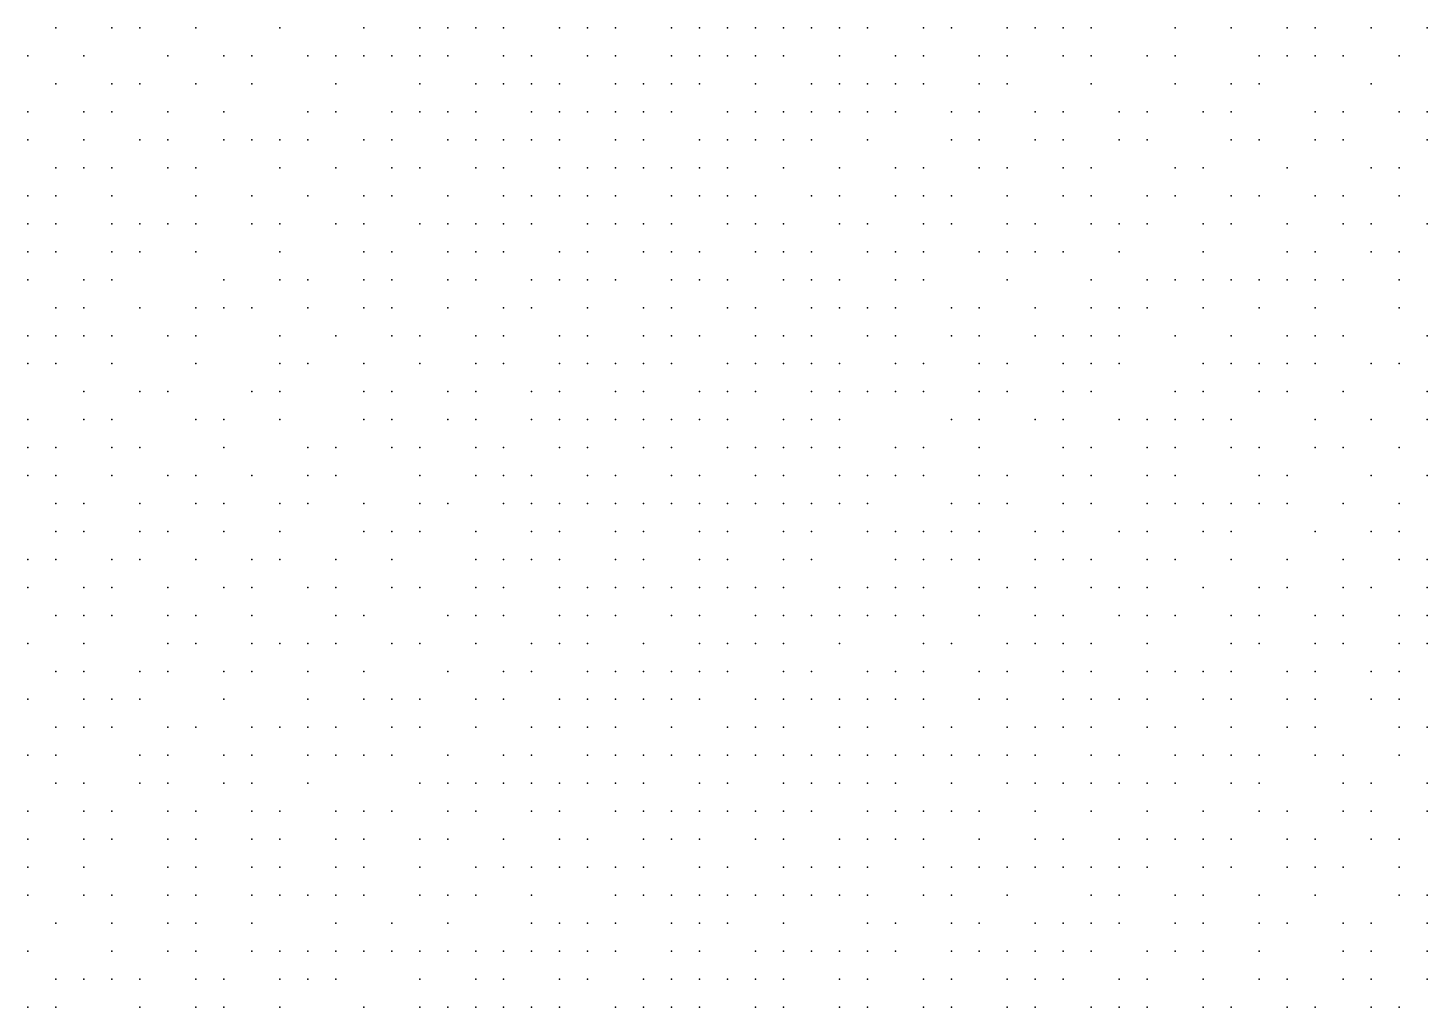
# Model space of a CAD drawing. Extents: x 429 to 793, y 817 to 1241.
# Drawn here: x 695.09 to 731.59, y 923.19 to 948.74 of the extents above; entities that cross this region are included whole.
import ezdxf

# ---------------------------------------------------------------- set-up
doc = ezdxf.new("R2010")
doc.units = 0

msp = doc.modelspace()

# ---------------------------------------------------------------- linework, layer by layer
for p in [(695.82, 948.74, 201.67), (697.28, 948.74, 200.61), (698.01, 948.74, 199.895), (699.47, 948.74, 198.855), (701.66, 948.74, 197.15), (703.85, 948.74, 195.443), (705.31, 948.74, 193.96), (706.04, 948.74, 193.47), (706.77, 948.74, 192.98), (707.5, 948.74, 191.932), (708.96, 948.74, 190.628), (709.69, 948.74, 190.09), (710.42, 948.74, 189.512), (711.88, 948.74, 188.061), (712.61, 948.74, 187.483), (713.34, 948.74, 186.892), (714.07, 948.74, 185.633), (714.8, 948.74, 185.11), (715.53, 948.74, 184.59), (716.26, 948.74, 183.922), (716.99, 948.74, 183.327), (718.45, 948.74, 181.378), (719.18, 948.74, 181.224), (720.64, 948.74, 179.503), (721.37, 948.74, 178.08), (722.1, 948.74, 177.64), (722.83, 948.74, 177.03), (725.02, 948.74, 174.355), (726.48, 948.74, 172.285), (727.94, 948.74, 170.395), (728.67, 948.74, 169.065), (730.13, 948.74, 166.97), (731.59, 948.74, 165.023), (695.09, 948.01, 202.005), (696.55, 948.01, 200.673), (698.74, 948.01, 199.19), (700.2, 948.01, 197.98), (700.93, 948.01, 197.465), (702.39, 948.01, 196.416), (703.12, 948.01, 195.568), (703.85, 948.01, 195.034), (704.58, 948.01, 194.5), (705.31, 948.01, 194.01), (706.04, 948.01, 193.49), (707.5, 948.01, 192.24), (708.23, 948.01, 191.164), (709.69, 948.01, 189.817), (710.42, 948.01, 189.026), (711.88, 948.01, 187.778), (712.61, 948.01, 187.2), (713.34, 948.01, 186.677), (714.07, 948.01, 186.155), (714.8, 948.01, 185.409), (716.26, 948.01, 183.625), (717.72, 948.01, 182.443), (718.45, 948.01, 181.085), (719.91, 948.01, 179.713), (720.64, 948.01, 179.193), (722.1, 948.01, 177.33), (722.83, 948.01, 176.72), (724.29, 948.01, 174.43), (725.02, 948.01, 174.125), (727.21, 948.01, 170.715), (727.94, 948.01, 169.155), (728.67, 948.01, 168.425), (729.4, 948.01, 168.06), (730.86, 948.01, 165.767), (695.82, 947.28, 201.483), (697.28, 947.28, 200.24), (698.01, 947.28, 199.535), (699.47, 947.28, 198.517), (700.93, 947.28, 197.261), (703.12, 947.28, 195.512), (705.31, 947.28, 193.77), (706.77, 947.28, 192.54), (707.5, 947.28, 191.97), (708.23, 947.28, 190.894), (708.96, 947.28, 190.623), (710.42, 947.28, 189.27), (711.15, 947.28, 188.235), (711.88, 947.28, 187.505), (712.61, 947.28, 186.913), (714.07, 947.28, 185.567), (715.53, 947.28, 183.923), (716.26, 947.28, 183.331), (716.99, 947.28, 182.667), (717.72, 947.28, 181.843), (718.45, 947.28, 181.234), (719.91, 947.28, 179.407), (720.64, 947.28, 178.887), (722.83, 947.28, 176.258), (725.02, 947.28, 173.665), (726.48, 947.28, 171.033), (727.21, 947.28, 170.245), (730.13, 947.28, 166.05), (695.09, 946.55, 201.632), (696.55, 946.55, 200.585), (697.28, 946.55, 200.06), (698.74, 946.55, 198.807), (700.2, 946.55, 197.572), (702.39, 946.55, 195.818), (703.12, 946.55, 195.305), (704.58, 946.55, 194.027), (705.31, 946.55, 193.71), (706.04, 946.55, 192.728), (706.77, 946.55, 192.27), (708.23, 946.55, 191.162), (708.96, 946.55, 190.35), (709.69, 946.55, 189.81), (710.42, 946.55, 188.987), (711.15, 946.55, 187.81), (711.88, 946.55, 187.147), (713.34, 946.55, 186.097), (714.07, 946.55, 185.28), (714.8, 946.55, 184.75), (715.53, 946.55, 183.92), (716.26, 946.55, 183.024), (716.99, 946.55, 182.426), (717.72, 946.55, 181.537), (719.18, 946.55, 179.633), (719.91, 946.55, 179.1), (721.37, 946.55, 177.595), (722.1, 946.55, 176.56), (723.56, 946.55, 175.035), (724.29, 946.55, 173.97), (725.75, 946.55, 171.652), (726.48, 946.55, 171.35), (728.67, 946.55, 167.92), (729.4, 946.55, 167.14), (730.86, 946.55, 164.853), (731.59, 946.55, 164.117), (695.09, 945.82, 201.618), (696.55, 945.82, 200.568), (698.01, 945.82, 199.145), (698.74, 945.82, 198.603), (700.2, 945.82, 197.365), (700.93, 945.82, 196.848), (701.66, 945.82, 196.33), (702.39, 945.82, 195.825), (703.85, 945.82, 194.552), (704.58, 945.82, 193.773), (706.04, 945.82, 192.475), (706.77, 945.82, 191.952), (707.5, 945.82, 191.43), (708.23, 945.82, 190.828), (708.96, 945.82, 189.907), (710.42, 945.82, 188.703), (711.15, 945.82, 188.115), (712.61, 945.82, 186.637), (713.34, 945.82, 185.81), (714.07, 945.82, 185.132), (714.8, 945.82, 184.528), (715.53, 945.82, 183.62), (716.99, 945.82, 181.828), (719.18, 945.82, 179.704), (719.91, 945.82, 179.092), (721.37, 945.82, 177.135), (722.1, 945.82, 176.1), (723.56, 945.82, 174.555), (724.29, 945.82, 173.485), (726.48, 945.82, 170.88), (727.21, 945.82, 170.103), (728.67, 945.82, 167.455), (729.4, 945.82, 166.68), (731.59, 945.82, 163.655), (695.82, 945.09, 200.9), (696.55, 945.09, 200.17), (697.28, 945.09, 199.65), (698.74, 945.09, 198.4), (699.47, 945.09, 197.882), (701.66, 945.09, 196.093), (703.12, 945.09, 195.084), (704.58, 945.09, 193.52), (705.31, 945.09, 192.997), (706.77, 945.09, 191.684), (707.5, 945.09, 191.157), (708.96, 945.09, 189.788), (709.69, 945.09, 189.022), (710.42, 945.09, 188.42), (711.15, 945.09, 187.9), (711.88, 945.09, 186.935), (712.61, 945.09, 186.341), (713.34, 945.09, 185.439), (714.8, 945.09, 184.152), (716.26, 945.09, 182.798), (717.72, 945.09, 180.92), (718.45, 945.09, 180.077), (719.91, 945.09, 178.782), (720.64, 945.09, 177.652), (722.1, 945.09, 175.62), (722.83, 945.09, 174.848), (725.02, 945.09, 172.47), (725.75, 945.09, 171.455), (727.94, 945.09, 168.49), (730.13, 945.09, 165.125), (730.86, 945.09, 164.34), (695.09, 944.36, 201.185), (695.82, 944.36, 200.69), (697.28, 944.36, 199.44), (699.47, 944.36, 197.844), (700.93, 944.36, 196.176), (702.39, 944.36, 195.352), (703.85, 944.36, 194.045), (704.58, 944.36, 193.253), (706.04, 944.36, 192.204), (707.5, 944.36, 190.883), (708.23, 944.36, 190.062), (708.96, 944.36, 189.515), (709.69, 944.36, 188.967), (710.42, 944.36, 188.133), (711.88, 944.36, 186.792), (712.61, 944.36, 186.044), (713.34, 944.36, 185.142), (714.07, 944.36, 184.537), (715.53, 944.36, 183.017), (716.26, 944.36, 182.418), (717.72, 944.36, 180.61), (718.45, 944.36, 179.768), (719.18, 944.36, 179.235), (720.64, 944.36, 177.175), (722.1, 944.36, 175.897), (722.83, 944.36, 174.605), (724.29, 944.36, 173.293), (725.02, 944.36, 171.742), (726.48, 944.36, 169.93), (727.21, 944.36, 169.21), (728.67, 944.36, 167.285), (729.4, 944.36, 165.373), (730.86, 944.36, 163.883), (695.09, 943.63, 200.975), (695.82, 943.63, 200.48), (697.28, 943.63, 199.456), (698.01, 943.63, 198.684), (698.74, 943.63, 197.953), (699.47, 943.63, 197.426), (700.93, 943.63, 196.147), (701.66, 943.63, 195.62), (703.12, 943.63, 194.46), (703.85, 943.63, 194.147), (705.31, 943.63, 192.462), (706.04, 943.63, 191.665), (706.77, 943.63, 191.138), (707.5, 943.63, 190.61), (708.23, 943.63, 190.053), (709.69, 943.63, 188.387), (710.42, 943.63, 187.847), (711.15, 943.63, 187.319), (711.88, 943.63, 186.505), (713.34, 943.63, 185.15), (714.07, 943.63, 184.234), (714.8, 943.63, 183.626), (716.26, 943.63, 182.115), (716.99, 943.63, 181.355), (718.45, 943.63, 179.533), (719.18, 943.63, 178.765), (720.64, 943.63, 176.7), (721.37, 943.63, 176.18), (722.83, 943.63, 174.122), (723.56, 943.63, 173.585), (724.29, 943.63, 172.807), (725.75, 943.63, 170.98), (726.48, 943.63, 169.44), (727.94, 943.63, 167.517), (729.4, 943.63, 165.245), (730.13, 943.63, 164.18), (731.59, 943.63, 162.267), (695.09, 942.9, 200.78), (695.82, 942.9, 200.24), (697.28, 942.9, 199.216), (698.01, 942.9, 198.461), (699.47, 942.9, 197.211), (701.66, 942.9, 195.37), (703.85, 942.9, 193.258), (704.58, 942.9, 193.3), (706.04, 942.9, 191.817), (706.77, 942.9, 191.217), (707.5, 942.9, 190.617), (708.96, 942.9, 189.2), (709.69, 942.9, 188.1), (711.15, 942.9, 186.958), (711.88, 942.9, 186.357), (712.61, 942.9, 185.68), (714.07, 942.9, 183.78), (714.8, 942.9, 182.945), (715.53, 942.9, 182.41), (716.99, 942.9, 180.58), (717.72, 942.9, 179.83), (718.45, 942.9, 179.062), (719.91, 942.9, 177.755), (720.64, 942.9, 176.463), (721.37, 942.9, 175.705), (722.1, 942.9, 175.182), (723.56, 942.9, 173.105), (725.75, 942.9, 170.49), (727.94, 942.9, 167.095), (728.67, 942.9, 166.315), (730.13, 942.9, 163.7), (730.86, 942.9, 162.923), (695.09, 942.17, 200.54), (696.55, 942.17, 199.488), (697.28, 942.17, 198.745), (700.2, 942.17, 196.448), (701.66, 942.17, 195.12), (702.39, 942.17, 194.332), (703.85, 942.17, 192.95), (704.58, 942.17, 192.42), (706.04, 942.17, 191.595), (706.77, 942.17, 190.92), (708.23, 942.17, 189.18), (708.96, 942.17, 188.797), (709.69, 942.17, 188.187), (710.42, 942.17, 187.577), (711.88, 942.17, 185.91), (712.61, 942.17, 185.38), (713.34, 942.17, 184.55), (714.8, 942.17, 182.71), (715.53, 942.17, 182.097), (716.26, 942.17, 181.256), (717.72, 942.17, 179.97), (718.45, 942.17, 178.588), (720.64, 942.17, 176.745), (722.83, 942.17, 174.18), (724.29, 942.17, 172.077), (725.02, 942.17, 170.357), (725.75, 942.17, 169.653), (726.48, 942.17, 168.465), (727.21, 942.17, 167.748), (727.94, 942.17, 166.61), (728.67, 942.17, 165.83), (729.4, 942.17, 164.765), (730.86, 942.17, 162.443), (695.82, 941.44, 199.76), (696.55, 941.44, 199.252), (698.01, 941.44, 197.795), (699.47, 941.44, 196.724), (700.2, 941.44, 196.185), (700.93, 941.44, 195.402), (702.39, 941.44, 194.316), (703.85, 941.44, 193.208), (704.58, 941.44, 192.65), (706.04, 941.44, 191.295), (707.5, 941.44, 190.245), (708.23, 941.44, 189.417), (709.69, 941.44, 187.89), (711.15, 941.44, 186.14), (711.88, 941.44, 185.759), (713.34, 941.44, 184.237), (714.07, 941.44, 183.623), (715.53, 941.44, 182.005), (716.26, 941.44, 180.943), (716.99, 941.44, 180.258), (717.72, 941.44, 179.652), (719.18, 941.44, 177.657), (719.91, 941.44, 177.042), (721.37, 941.44, 174.73), (722.83, 941.44, 173.685), (723.56, 941.44, 172.125), (724.29, 941.44, 171.592), (725.75, 941.44, 169.515), (727.21, 941.44, 167.263), (728.67, 941.44, 165.34), (730.86, 941.44, 162.03), (695.09, 940.71, 199.938), (695.82, 940.71, 199.49), (696.55, 940.71, 199.003), (697.28, 940.71, 198.656), (698.74, 940.71, 197), (699.47, 940.71, 196.467), (701.66, 940.71, 194.862), (703.12, 940.71, 193.452), (704.58, 940.71, 192.35), (705.31, 940.71, 191.82), (706.77, 940.71, 190.188), (707.5, 940.71, 189.937), (708.96, 940.71, 188.578), (709.69, 940.71, 187.74), (711.15, 940.71, 186.353), (711.88, 940.71, 185.446), (712.61, 940.71, 184.834), (714.07, 940.71, 183.31), (714.8, 940.71, 182.54), (715.53, 940.71, 181.773), (716.99, 940.71, 179.945), (717.72, 940.71, 179.257), (719.18, 940.71, 177.34), (719.91, 940.71, 176.307), (721.37, 940.71, 175.253), (722.1, 940.71, 173.96), (722.83, 940.71, 173.19), (723.56, 940.71, 171.635), (725.02, 940.71, 170.57), (726.48, 940.71, 168.257), (727.94, 940.71, 166.053), (728.67, 940.71, 164.85), (729.4, 940.71, 164.147), (731.59, 940.71, 160.438), (695.09, 939.98, 199.667), (695.82, 939.98, 199.22), (697.28, 939.98, 197.975), (699.47, 939.98, 196.388), (701.66, 939.98, 194.552), (702.39, 939.98, 193.94), (703.85, 939.98, 192.88), (705.31, 939.98, 191.51), (706.77, 939.98, 190.153), (707.5, 939.98, 189.33), (708.96, 939.98, 188.275), (709.69, 939.98, 187.577), (710.42, 939.98, 186.881), (711.15, 939.98, 186.037), (711.88, 939.98, 184.665), (713.34, 939.98, 183.61), (714.07, 939.98, 182.994), (714.8, 939.98, 181.913), (715.53, 939.98, 181.459), (716.26, 939.98, 180.843), (717.72, 939.98, 178.94), (718.45, 939.98, 177.91), (719.91, 939.98, 175.812), (720.64, 939.98, 175.28), (722.1, 939.98, 173.21), (722.83, 939.98, 172.69), (723.56, 939.98, 172.163), (725.75, 939.98, 168.885), (726.48, 939.98, 167.763), (727.21, 939.98, 166.7), (727.94, 939.98, 165.92), (728.67, 939.98, 164.36), (730.13, 939.98, 161.79), (730.86, 939.98, 161.083), (696.55, 939.25, 198.462), (698.01, 939.25, 197.388), (698.74, 939.25, 196.353), (700.93, 939.25, 194.985), (701.66, 939.25, 194.462), (703.85, 939.25, 192.257), (704.58, 939.25, 191.5), (706.04, 939.25, 190.656), (706.77, 939.25, 189.993), (708.23, 939.25, 188.483), (708.96, 939.25, 187.867), (710.42, 939.25, 186.248), (711.15, 939.25, 185.72), (712.61, 939.25, 184.19), (713.34, 939.25, 182.983), (714.07, 939.25, 182.448), (715.53, 939.25, 181.065), (716.26, 939.25, 180.53), (716.99, 939.25, 179.495), (717.72, 939.25, 178.658), (718.45, 939.25, 177.41), (719.91, 939.25, 175.56), (720.64, 939.25, 174.775), (722.1, 939.25, 173.73), (722.83, 939.25, 172.19), (725.02, 939.25, 169.585), (725.75, 939.25, 168.39), (727.21, 939.25, 166.21), (727.94, 939.25, 165.43), (729.4, 939.25, 163.177), (731.59, 939.25, 159.423), (695.09, 938.52, 199.177), (696.55, 938.52, 198.103), (697.28, 938.52, 197.582), (699.47, 938.52, 196.03), (700.2, 938.52, 195.507), (701.66, 938.52, 194.128), (703.85, 938.52, 191.94), (704.58, 938.52, 191.415), (706.04, 938.52, 190.278), (706.77, 938.52, 189.666), (708.23, 938.52, 188.157), (708.96, 938.52, 187.302), (709.69, 938.52, 186.923), (710.42, 938.52, 186.015), (711.15, 938.52, 185.403), (711.88, 938.52, 184.797), (712.61, 938.52, 184.033), (713.34, 938.52, 183.195), (714.8, 938.52, 181.425), (715.53, 938.52, 180.548), (716.26, 938.52, 180.02), (719.18, 938.52, 176.625), (719.91, 938.52, 175.84), (721.37, 938.52, 174), (722.1, 938.52, 173.23), (723.56, 938.52, 170.913), (724.29, 938.52, 169.615), (725.02, 938.52, 169.09), (725.75, 938.52, 168.315), (726.48, 938.52, 167.19), (728.67, 938.52, 163.375), (730.13, 938.52, 161.59), (731.59, 938.52, 159.008), (695.09, 937.79, 198.851), (695.82, 937.79, 198.297), (697.28, 937.79, 197.126), (698.01, 937.79, 196.515), (700.2, 937.79, 195.136), (702.39, 937.79, 192.99), (703.12, 937.79, 192.465), (704.58, 937.79, 191.298), (705.31, 937.79, 190.217), (706.77, 937.79, 188.855), (707.5, 937.79, 188.342), (708.96, 937.79, 187.218), (709.69, 937.79, 186.606), (711.15, 937.79, 185.087), (711.88, 937.79, 184.245), (713.34, 937.79, 182.95), (714.07, 937.79, 182.32), (714.8, 937.79, 181.348), (715.53, 937.79, 180.037), (716.26, 937.79, 179.51), (717.72, 937.79, 177.955), (718.45, 937.79, 176.905), (719.91, 937.79, 175.335), (722.1, 937.79, 172.73), (722.83, 937.79, 171.19), (724.29, 937.79, 170.14), (725.02, 937.79, 168.59), (726.48, 937.79, 166.69), (727.21, 937.79, 165.202), (728.67, 937.79, 162.88), (729.4, 937.79, 162.197), (730.86, 937.79, 159.643), (695.09, 937.06, 198.524), (695.82, 937.06, 197.97), (697.28, 937.06, 196.786), (698.74, 937.06, 195.942), (699.47, 937.06, 195.35), (700.93, 937.06, 194.13), (702.39, 937.06, 192.63), (703.12, 937.06, 192.066), (705.31, 937.06, 190.388), (706.77, 937.06, 189.283), (707.5, 937.06, 188.087), (708.23, 937.06, 187.177), (709.69, 937.06, 185.81), (710.42, 937.06, 185.29), (711.88, 937.06, 184.14), (712.61, 937.06, 183.51), (714.07, 937.06, 181.97), (714.8, 937.06, 181.092), (716.26, 937.06, 179.005), (716.99, 937.06, 178.228), (717.72, 937.06, 177.45), (718.45, 937.06, 176.925), (719.91, 937.06, 174.82), (720.64, 937.06, 174.29), (722.1, 937.06, 171.877), (722.83, 937.06, 170.69), (724.29, 937.06, 169.64), (725.02, 937.06, 168.09), (727.21, 937.06, 165.475), (727.94, 937.06, 163.92), (730.13, 937.06, 161.02), (731.59, 937.06, 157.972), (695.82, 936.33, 197.617), (696.55, 936.33, 196.788), (698.01, 936.33, 196.313), (699.47, 936.33, 195.01), (700.2, 936.33, 194.39), (701.66, 936.33, 193.15), (702.39, 936.33, 192.53), (703.85, 936.33, 191.402), (705.31, 936.33, 190.15), (706.04, 936.33, 189.54), (707.5, 936.33, 188.345), (708.23, 936.33, 187.679), (708.96, 936.33, 186.85), (709.69, 936.33, 186.33), (710.42, 936.33, 185.285), (711.15, 936.33, 184.586), (711.88, 936.33, 183.541), (712.61, 936.33, 182.665), (713.34, 936.33, 182.143), (714.07, 936.33, 181.105), (714.8, 936.33, 180.582), (715.53, 936.33, 179.748), (716.26, 936.33, 179.124), (716.99, 936.33, 177.975), (719.18, 936.33, 175.885), (719.91, 936.33, 174.31), (720.64, 936.33, 173.78), (722.1, 936.33, 171.715), (722.83, 936.33, 171.373), (724.29, 936.33, 168.79), (725.02, 936.33, 167.565), (725.75, 936.33, 166.872), (726.48, 936.33, 165.742), (727.21, 936.33, 164.96), (727.94, 936.33, 163.425), (729.4, 936.33, 161.625), (730.86, 936.33, 158.6), (695.82, 935.6, 197.263), (696.55, 935.6, 196.435), (698.01, 935.6, 195.96), (698.74, 935.6, 195.103), (700.2, 935.6, 193.772), (701.66, 935.6, 192.408), (703.85, 935.6, 191.059), (704.58, 935.6, 190.08), (705.31, 935.6, 189.81), (706.77, 935.6, 188.603), (708.23, 935.6, 187.112), (708.96, 935.6, 186.5), (710.42, 935.6, 185.108), (711.15, 935.6, 184.232), (712.61, 935.6, 182.742), (713.34, 935.6, 181.617), (714.8, 935.6, 180.068), (715.53, 935.6, 179.545), (716.99, 935.6, 177.975), (717.72, 935.6, 176.622), (718.45, 935.6, 175.996), (719.18, 935.6, 175.37), (719.91, 935.6, 174.587), (721.37, 935.6, 172.745), (722.1, 935.6, 171.557), (723.56, 935.6, 169.65), (724.29, 935.6, 168.6), (725.75, 935.6, 166.347), (726.48, 935.6, 165.13), (728.67, 935.6, 161.89), (730.13, 935.6, 159.633), (730.86, 935.6, 158.183), (695.09, 934.87, 197.312), (695.82, 934.87, 197.077), (697.28, 934.87, 195.989), (698.01, 934.87, 195.195), (699.47, 934.87, 193.9), (700.93, 934.87, 192.795), (701.66, 934.87, 192.242), (703.12, 934.87, 191.203), (704.58, 934.87, 190.208), (706.77, 934.87, 188.248), (707.5, 934.87, 187.636), (708.23, 934.87, 187.024), (708.96, 934.87, 186.15), (710.42, 934.87, 184.893), (711.15, 934.87, 183.629), (712.61, 934.87, 182.385), (713.34, 934.87, 181.615), (714.8, 934.87, 179.802), (715.53, 934.87, 179.015), (717.72, 934.87, 176.93), (718.45, 934.87, 175.363), (719.18, 934.87, 174.845), (719.91, 934.87, 174.325), (721.37, 934.87, 172.24), (722.1, 934.87, 171.458), (722.83, 934.87, 169.893), (724.29, 934.87, 168.42), (725.02, 934.87, 167.292), (726.48, 934.87, 165.47), (727.94, 934.87, 162.42), (729.4, 934.87, 160.233), (730.86, 934.87, 157.698), (731.59, 934.87, 156.592), (695.09, 934.14, 197.245), (696.55, 934.14, 196.137), (697.28, 934.14, 195.602), (698.74, 934.14, 194.362), (700.2, 934.14, 193.513), (700.93, 934.14, 192.408), (702.39, 934.14, 191.676), (703.12, 934.14, 190.85), (704.58, 934.14, 189.662), (705.31, 934.14, 188.977), (706.77, 934.14, 187.645), (707.5, 934.14, 187.285), (708.96, 934.14, 185.44), (709.69, 934.14, 184.92), (710.42, 934.14, 184.536), (711.15, 934.14, 183.904), (711.88, 934.14, 182.64), (712.61, 934.14, 182.128), (713.34, 934.14, 181.396), (714.07, 934.14, 180.682), (714.8, 934.14, 180.06), (716.26, 934.14, 178.176), (716.99, 934.14, 176.92), (717.72, 934.14, 176.665), (718.45, 934.14, 175.88), (719.91, 934.14, 173.8), (720.64, 934.14, 172.73), (721.37, 934.14, 171.69), (722.83, 934.14, 169.787), (723.56, 934.14, 169.11), (724.29, 934.14, 168.327), (725.75, 934.14, 165.3), (727.21, 934.14, 163.445), (727.94, 934.14, 162.685), (729.4, 934.14, 160.155), (730.13, 934.14, 159.062), (731.59, 934.14, 156.025), (695.82, 933.41, 196.304), (696.55, 933.41, 195.75), (697.28, 933.41, 195.148), (698.74, 933.41, 194.331), (699.47, 933.41, 193.729), (700.93, 933.41, 192.574), (703.12, 933.41, 190.687), (703.85, 933.41, 189.869), (706.04, 933.41, 188.257), (706.77, 933.41, 187.78), (707.5, 933.41, 187.193), (708.96, 933.41, 185.57), (709.69, 933.41, 185.08), (710.42, 933.41, 184.2), (711.88, 933.41, 182.615), (712.61, 933.41, 181.595), (714.07, 933.41, 180.152), (714.8, 933.41, 179.53), (715.53, 933.41, 178.902), (716.26, 933.41, 177.646), (716.99, 933.41, 177.018), (717.72, 933.41, 176.135), (718.45, 933.41, 175.355), (719.91, 933.41, 172.975), (721.37, 933.41, 171.66), (722.1, 933.41, 170.348), (723.56, 933.41, 168.56), (724.29, 933.41, 167.333), (725.02, 933.41, 166.657), (726.48, 933.41, 164.465), (727.21, 933.41, 162.95), (728.67, 933.41, 160.678), (729.4, 933.41, 159.66), (730.86, 933.41, 157.395), (731.59, 933.41, 156.365), (695.09, 932.68, 196.278), (696.55, 932.68, 195.347), (698.74, 932.68, 193.64), (699.47, 932.68, 193.19), (700.93, 932.68, 192.13), (701.66, 932.68, 191.52), (702.39, 932.68, 190.91), (703.12, 932.68, 190.3), (704.58, 932.68, 189.212), (705.31, 932.68, 188.735), (706.77, 932.68, 187.413), (708.23, 932.68, 186.06), (708.96, 932.68, 185.21), (709.69, 932.68, 184.72), (711.15, 932.68, 183.125), (712.61, 932.68, 181.57), (713.34, 932.68, 180.793), (714.07, 932.68, 180.015), (714.8, 932.68, 179.01), (716.26, 932.68, 177.44), (718.45, 932.68, 175.122), (719.18, 932.68, 173.854), (720.64, 932.68, 172.18), (721.37, 932.68, 171.375), (722.1, 932.68, 170.57), (722.83, 932.68, 169.005), (724.29, 932.68, 167.247), (726.48, 932.68, 163.105), (727.21, 932.68, 162.445), (728.67, 932.68, 160.593), (729.4, 932.68, 159.165), (730.86, 932.68, 156.9), (731.59, 932.68, 155.88), (695.82, 931.95, 195.288), (696.55, 931.95, 194.54), (698.01, 931.95, 194.09), (698.74, 931.95, 193.005), (700.2, 931.95, 191.92), (700.93, 931.95, 191.465), (702.39, 931.95, 190.6), (703.85, 931.95, 189.307), (706.04, 931.95, 187.282), (707.5, 931.95, 186.19), (708.23, 931.95, 185.452), (709.69, 931.95, 184.165), (710.42, 931.95, 183.368), (711.15, 931.95, 182.59), (711.88, 931.95, 182.08), (712.61, 931.95, 181.035), (713.34, 931.95, 180.258), (714.8, 931.95, 178.993), (715.53, 931.95, 177.965), (716.99, 931.95, 176.385), (717.72, 931.95, 175.855), (718.45, 931.95, 174.795), (719.91, 931.95, 172.675), (720.64, 931.95, 171.61), (722.1, 931.95, 170), (722.83, 931.95, 169.337), (724.29, 931.95, 166.738), (725.02, 931.95, 165.97), (725.75, 931.95, 164.435), (726.48, 931.95, 163.435), (727.94, 931.95, 161.097), (728.67, 931.95, 160.253), (730.13, 931.95, 157.577), (730.86, 931.95, 156.4), (695.09, 931.22, 195.23), (696.55, 931.22, 194.435), (697.28, 931.22, 193.905), (698.01, 931.22, 193.137), (700.2, 931.22, 191.95), (702.39, 931.22, 189.975), (703.85, 931.22, 188.923), (704.58, 931.22, 188.075), (705.31, 931.22, 187.61), (706.77, 931.22, 186.557), (707.5, 931.22, 186.095), (708.96, 931.22, 184.56), (709.69, 931.22, 184.224), (710.42, 931.22, 182.988), (711.15, 931.22, 182.56), (711.88, 931.22, 181.744), (712.61, 931.22, 180.5), (714.07, 931.22, 179.495), (714.8, 931.22, 178.577), (715.53, 931.22, 177.965), (716.26, 931.22, 176.38), (716.99, 931.22, 176.059), (717.72, 931.22, 175.32), (718.45, 931.22, 174.522), (719.91, 931.22, 172.13), (720.64, 931.22, 171.598), (722.1, 931.22, 169.49), (722.83, 931.22, 168.827), (723.56, 931.22, 167.653), (724.29, 931.22, 166.223), (725.75, 931.22, 163.92), (726.48, 931.22, 163.26), (727.94, 931.22, 160.587), (728.67, 931.22, 159.593), (730.13, 931.22, 157.07), (730.86, 931.22, 155.9), (695.82, 930.49, 194.33), (696.55, 930.49, 193.8), (697.28, 930.49, 193.27), (698.74, 930.49, 192.483), (699.47, 930.49, 191.881), (700.93, 930.49, 190.677), (701.66, 930.49, 190.117), (702.39, 930.49, 189.4), (703.12, 930.49, 189.11), (704.58, 930.49, 187.95), (705.31, 930.49, 187.78), (706.77, 930.49, 185.972), (708.23, 930.49, 185.035), (708.96, 930.49, 183.98), (709.69, 930.49, 183.523), (710.42, 930.49, 183.065), (711.88, 930.49, 181.51), (713.34, 930.49, 179.955), (714.07, 930.49, 179.276), (714.8, 930.49, 178.052), (716.26, 930.49, 176.91), (716.99, 930.49, 175.514), (718.45, 930.49, 173.978), (719.18, 930.49, 173.18), (720.64, 930.49, 170.848), (721.37, 930.49, 170.565), (722.1, 930.49, 168.98), (722.83, 930.49, 168.317), (724.29, 930.49, 166.47), (725.02, 930.49, 164.597), (726.48, 930.49, 162.75), (727.94, 930.49, 160.168), (728.67, 930.49, 158.663), (730.86, 930.49, 155.395), (731.59, 930.49, 153.88), (695.09, 929.76, 194.238), (695.82, 929.76, 193.25), (698.01, 929.76, 192.63), (698.74, 929.76, 192.197), (700.2, 929.76, 190.862), (700.93, 929.76, 190.26), (702.39, 929.76, 189.23), (703.12, 929.76, 188.52), (703.85, 929.76, 187.94), (704.58, 929.76, 187.36), (706.04, 929.76, 186.435), (707.5, 929.76, 184.93), (708.23, 929.76, 184.165), (709.69, 929.76, 183.143), (710.42, 929.76, 182.52), (711.15, 929.76, 181.743), (711.88, 929.76, 180.965), (712.61, 929.76, 180.46), (713.34, 929.76, 179.41), (714.07, 929.76, 178.917), (714.8, 929.76, 177.397), (715.53, 929.76, 176.905), (716.26, 929.76, 176.37), (716.99, 929.76, 175.3), (717.72, 929.76, 174.872), (718.45, 929.76, 173.455), (719.18, 929.76, 172.68), (719.91, 929.76, 171.905), (720.64, 929.76, 170.592), (721.37, 929.76, 170.055), (722.83, 929.76, 167.717), (723.56, 929.76, 166.62), (725.02, 929.76, 164.425), (725.75, 929.76, 162.9), (726.48, 929.76, 162.24), (727.21, 929.76, 161.237), (728.67, 929.76, 158.573), (729.4, 929.76, 157.395), (730.86, 929.76, 154.89), (695.82, 929.03, 192.92), (696.55, 929.03, 192.61), (698.01, 929.03, 191.99), (698.74, 929.03, 191.558), (700.2, 929.03, 190.44), (700.93, 929.03, 190.35), (702.39, 929.03, 188.62), (705.31, 929.03, 186.77), (706.04, 929.03, 186.312), (706.77, 929.03, 185.554), (707.5, 929.03, 184.952), (708.23, 929.03, 184.35), (708.96, 929.03, 183.182), (709.69, 929.03, 182.598), (710.42, 929.03, 182.559), (711.15, 929.03, 181.197), (712.61, 929.03, 180.111), (713.34, 929.03, 178.875), (714.8, 929.03, 177.89), (715.53, 929.03, 176.862), (716.26, 929.03, 175.835), (716.99, 929.03, 174.775), (717.72, 929.03, 174.248), (719.18, 929.03, 172.17), (720.64, 929.03, 170.62), (721.37, 929.03, 169.545), (722.1, 929.03, 168.753), (722.83, 929.03, 167.29), (723.56, 929.03, 166.445), (724.29, 929.03, 165.44), (725.02, 929.03, 164.253), (726.48, 929.03, 161.553), (727.21, 929.03, 160.557), (729.4, 929.03, 156.88), (730.13, 929.03, 155.207), (731.59, 929.03, 153.207), (695.09, 928.3, 192.795), (696.55, 928.3, 191.973), (697.28, 928.3, 191.947), (698.74, 928.3, 191.077), (699.47, 928.3, 190.53), (700.93, 928.3, 189.55), (701.66, 928.3, 189.04), (703.12, 928.3, 188.315), (703.85, 928.3, 187.59), (704.58, 928.3, 187.18), (706.04, 928.3, 185.723), (706.77, 928.3, 185.265), (708.23, 928.3, 183.815), (708.96, 928.3, 183.353), (710.42, 928.3, 182.014), (711.15, 928.3, 181.43), (711.88, 928.3, 180.38), (712.61, 928.3, 179.576), (713.34, 928.3, 178.958), (714.07, 928.3, 177.848), (714.8, 928.3, 177.355), (715.53, 928.3, 176.6), (716.99, 928.3, 174.265), (717.72, 928.3, 173.738), (718.45, 928.3, 173.21), (719.18, 928.3, 171.655), (719.91, 928.3, 171.31), (721.37, 928.3, 169.035), (722.83, 928.3, 166.25), (724.29, 928.3, 164.93), (725.75, 928.3, 162.635), (727.21, 928.3, 160.37), (727.94, 928.3, 159.385), (729.4, 928.3, 156.36), (730.13, 928.3, 154.855), (731.59, 928.3, 153.035), (695.09, 927.57, 192.143), (696.55, 927.57, 191.49), (697.28, 927.57, 191.393), (698.74, 927.57, 190.62), (699.47, 927.57, 190.167), (700.93, 927.57, 188.993), (701.66, 927.57, 188.38), (703.12, 927.57, 187.705), (703.85, 927.57, 187), (705.31, 927.57, 186.16), (706.04, 927.57, 185.432), (707.5, 927.57, 183.715), (708.96, 927.57, 182.817), (709.69, 927.57, 181.815), (711.15, 927.57, 180.875), (711.88, 927.57, 179.825), (712.61, 927.57, 179.33), (714.07, 927.57, 177.835), (714.8, 927.57, 176.83), (716.26, 927.57, 175.32), (716.99, 927.57, 174.793), (717.72, 927.57, 172.965), (718.45, 927.57, 172.695), (719.91, 927.57, 170.8), (721.37, 927.57, 168.793), (722.1, 927.57, 167.63), (723.56, 927.57, 165.24), (724.29, 927.57, 163.89), (725.02, 927.57, 163.217), (725.75, 927.57, 162.543), (726.48, 927.57, 160.697), (727.94, 927.57, 158.87), (728.67, 927.57, 157.355), (730.13, 927.57, 155.183), (730.86, 927.57, 153.355), (695.09, 926.84, 191.874), (696.55, 926.84, 191.313), (698.74, 926.84, 190.087), (699.47, 926.84, 189.713), (700.93, 926.84, 188.9), (701.66, 926.84, 188.3), (703.12, 926.84, 187.26), (703.85, 926.84, 186.818), (705.31, 926.84, 185.58), (706.77, 926.84, 184.585), (707.5, 926.84, 184.15), (708.23, 926.84, 183.304), (708.96, 926.84, 182.74), (709.69, 926.84, 182.007), (710.42, 926.84, 181.26), (711.15, 926.84, 180.387), (712.61, 926.84, 178.815), (713.34, 926.84, 178.325), (714.8, 926.84, 176.827), (715.53, 926.84, 175.305), (716.26, 926.84, 174.795), (716.99, 926.84, 174.273), (718.45, 926.84, 172.18), (719.18, 926.84, 171.402), (719.91, 926.84, 170.625), (720.64, 926.84, 169.07), (721.37, 926.84, 168.35), (722.1, 926.84, 167.188), (722.83, 926.84, 166.385), (723.56, 926.84, 165.55), (724.29, 926.84, 164.12), (725.75, 926.84, 161.5), (726.48, 926.84, 160.83), (727.94, 926.84, 158.35), (728.67, 926.84, 156.503), (729.4, 926.84, 155.305), (730.86, 926.84, 152.84), (695.09, 926.11, 191.09), (696.55, 926.11, 190.767), (697.28, 926.11, 190.38), (698.74, 926.11, 189.845), (699.47, 926.11, 189.311), (700.93, 926.11, 188.347), (701.66, 926.11, 187.913), (702.39, 926.11, 187.665), (703.12, 926.11, 186.61), (703.85, 926.11, 186.213), (705.31, 926.11, 185.147), (706.04, 926.11, 184.44), (706.77, 926.11, 184.025), (708.23, 926.11, 182.764), (710.42, 926.11, 181.036), (711.15, 926.11, 179.872), (711.88, 926.11, 179.805), (712.61, 926.11, 178.8), (713.34, 926.11, 177.82), (714.07, 926.11, 176.82), (714.8, 926.11, 176.062), (715.53, 926.11, 175.815), (716.26, 926.11, 174.78), (716.99, 926.11, 173.747), (718.45, 926.11, 172.18), (719.18, 926.11, 170.443), (720.64, 926.11, 168.535), (722.83, 926.11, 165.86), (723.56, 926.11, 164.677), (725.02, 926.11, 162.17), (725.75, 926.11, 161.07), (727.21, 926.11, 158.805), (728.67, 926.11, 156.447), (730.86, 926.11, 152.32), (731.59, 926.11, 151.16), (695.82, 925.38, 190.253), (697.28, 925.38, 189.877), (698.74, 925.38, 189.133), (699.47, 925.38, 188.928), (700.93, 925.38, 187.96), (703.12, 925.38, 186.517), (704.58, 925.38, 185.273), (706.04, 925.38, 184.245), (708.23, 925.38, 182.52), (708.96, 925.38, 181.68), (709.69, 925.38, 180.692), (710.42, 925.38, 180.225), (711.88, 925.38, 178.775), (712.61, 925.38, 178.545), (713.34, 925.38, 177.8), (714.8, 925.38, 175.8), (716.99, 925.38, 173.75), (717.72, 925.38, 172.18), (719.18, 925.38, 170.605), (719.91, 925.38, 169.575), (721.37, 925.38, 167.287), (722.1, 925.38, 166.21), (722.83, 925.38, 165.33), (723.56, 925.38, 164.147), (725.02, 925.38, 161.64), (725.75, 925.38, 161.31), (727.21, 925.38, 158.59), (727.94, 925.38, 156.75), (729.4, 925.38, 154.995), (730.13, 925.38, 153.407), (731.59, 925.38, 150.453), (695.09, 924.65, 190.07), (697.28, 924.65, 189.437), (698.74, 924.65, 188.693), (699.47, 924.65, 188.263), (700.93, 924.65, 187.533), (701.66, 924.65, 187.107), (702.39, 924.65, 186.936), (703.12, 924.65, 186.253), (703.85, 924.65, 185.4), (704.58, 924.65, 185.015), (705.31, 924.65, 184.63), (706.04, 924.65, 183.99), (706.77, 924.65, 183.35), (707.5, 924.65, 182.627), (708.23, 924.65, 182), (708.96, 924.65, 181.58), (709.69, 924.65, 181.16), (710.42, 924.65, 180.43), (711.88, 924.65, 178.26), (712.61, 924.65, 177.772), (714.07, 924.65, 176.617), (714.8, 924.65, 175.78), (715.53, 924.65, 174.24), (716.26, 924.65, 174), (716.99, 924.65, 173.23), (717.72, 924.65, 172.443), (719.18, 924.65, 170.08), (719.91, 924.65, 169.387), (720.64, 924.65, 168.693), (721.37, 924.65, 167.455), (722.1, 924.65, 165.855), (722.83, 924.65, 165.057), (724.29, 924.65, 162.953), (725.02, 924.65, 161.76), (725.75, 924.65, 160.083), (727.21, 924.65, 158.05), (729.4, 924.65, 154.455), (730.13, 924.65, 152.952), (731.59, 924.65, 150.11), (695.82, 923.92, 189.363), (696.55, 923.92, 189.222), (697.28, 923.92, 188.97), (698.01, 923.92, 188.684), (699.47, 923.92, 187.833), (700.2, 923.92, 187.47), (701.66, 923.92, 186.68), (702.39, 923.92, 186.253), (703.12, 923.92, 185.827), (705.31, 923.92, 184.12), (706.77, 923.92, 182.84), (707.5, 923.92, 182.42), (708.96, 923.92, 180.793), (709.69, 923.92, 180.635), (711.15, 923.92, 179.185), (711.88, 923.92, 178.722), (712.61, 923.92, 177.745), (713.34, 923.92, 176.923), (714.07, 923.92, 175.745), (714.8, 923.92, 175.25), (716.26, 923.92, 173.55), (716.99, 923.92, 172.705), (718.45, 923.92, 170.78), (719.18, 923.92, 169.535), (720.64, 923.92, 167.702), (721.37, 923.92, 166.91), (722.1, 923.92, 166.207), (723.56, 923.92, 163.067), (724.29, 923.92, 162.413), (725.75, 923.92, 159.695), (727.21, 923.92, 157.33), (727.94, 923.92, 155.66), (729.4, 923.92, 153.98), (730.13, 923.92, 151.987), (731.59, 923.92, 149.582), (695.09, 923.19, 189.537), (695.82, 923.19, 189.243), (698.01, 923.19, 188.163), (699.47, 923.19, 187.407), (700.2, 923.19, 186.92), (701.66, 923.19, 186.19), (703.85, 923.19, 184.827), (705.31, 923.19, 184.003), (706.04, 923.19, 183.105), (706.77, 923.19, 182.717), (707.5, 923.19, 182.33), (708.23, 923.19, 181.25), (708.96, 923.19, 180.68), (710.42, 923.19, 179.605), (711.15, 923.19, 178.958), (711.88, 923.19, 177.806), (712.61, 923.19, 177.23), (714.07, 923.19, 175.71), (714.8, 923.19, 174.72), (716.26, 923.19, 173.185), (716.99, 923.19, 172.413), (718.45, 923.19, 170.238), (719.18, 923.19, 168.99), (720.64, 923.19, 167.233), (721.37, 923.19, 166.36), (722.83, 923.19, 164.417), (723.56, 923.19, 162.962), (724.29, 923.19, 162.205), (725.75, 923.19, 160.027), (726.48, 923.19, 158.387), (727.94, 923.19, 155.875), (728.67, 923.19, 154.27), (730.13, 923.19, 151.26), (730.86, 923.19, 150.822)]:
    msp.add_point(p)

doc.saveas('drawing.dxf')
